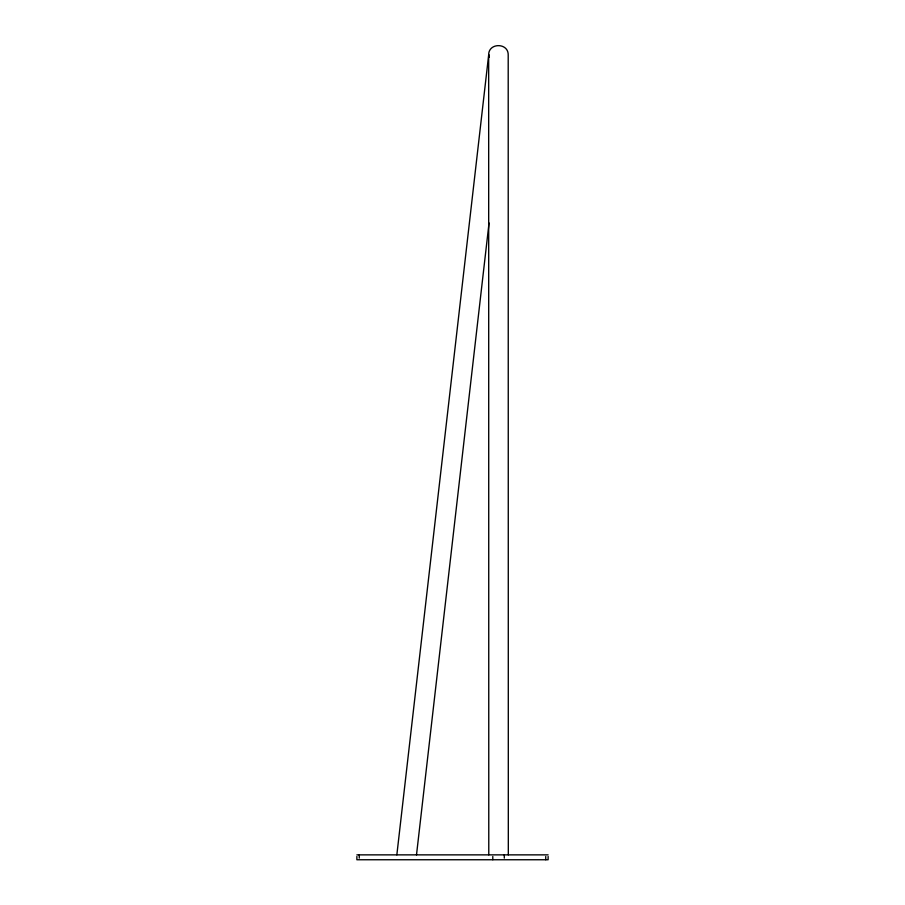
<?xml version="1.0" encoding="UTF-8"?>
<svg xmlns="http://www.w3.org/2000/svg" width="905" height="905" viewBox="0 0 905 905"><rect width="100%" height="100%" fill="white"/><g stroke="black" fill="none" stroke-linecap="round" stroke-linejoin="round"><path stroke-width="1.36" d="M396.843 854.863L488.666 55.013C488.372 42.524 508.497 42.524 508.203 55.013L508.316 854.863M416.504 854.863L489.051 222.947M356.875 854.863L548.125 854.863M489.345 55.092L488.666 55.013L489.119 57.411M548.125 856.492L548.125 859.75L356.875 859.75L356.875 856.492M545.738 856.492L545.738 859.75M504.3 854.863L504.3 858.121M492.795 856.492L492.795 859.75M488.666 55.601L488.779 854.863M359.262 854.863L359.262 858.121"/></g></svg>
